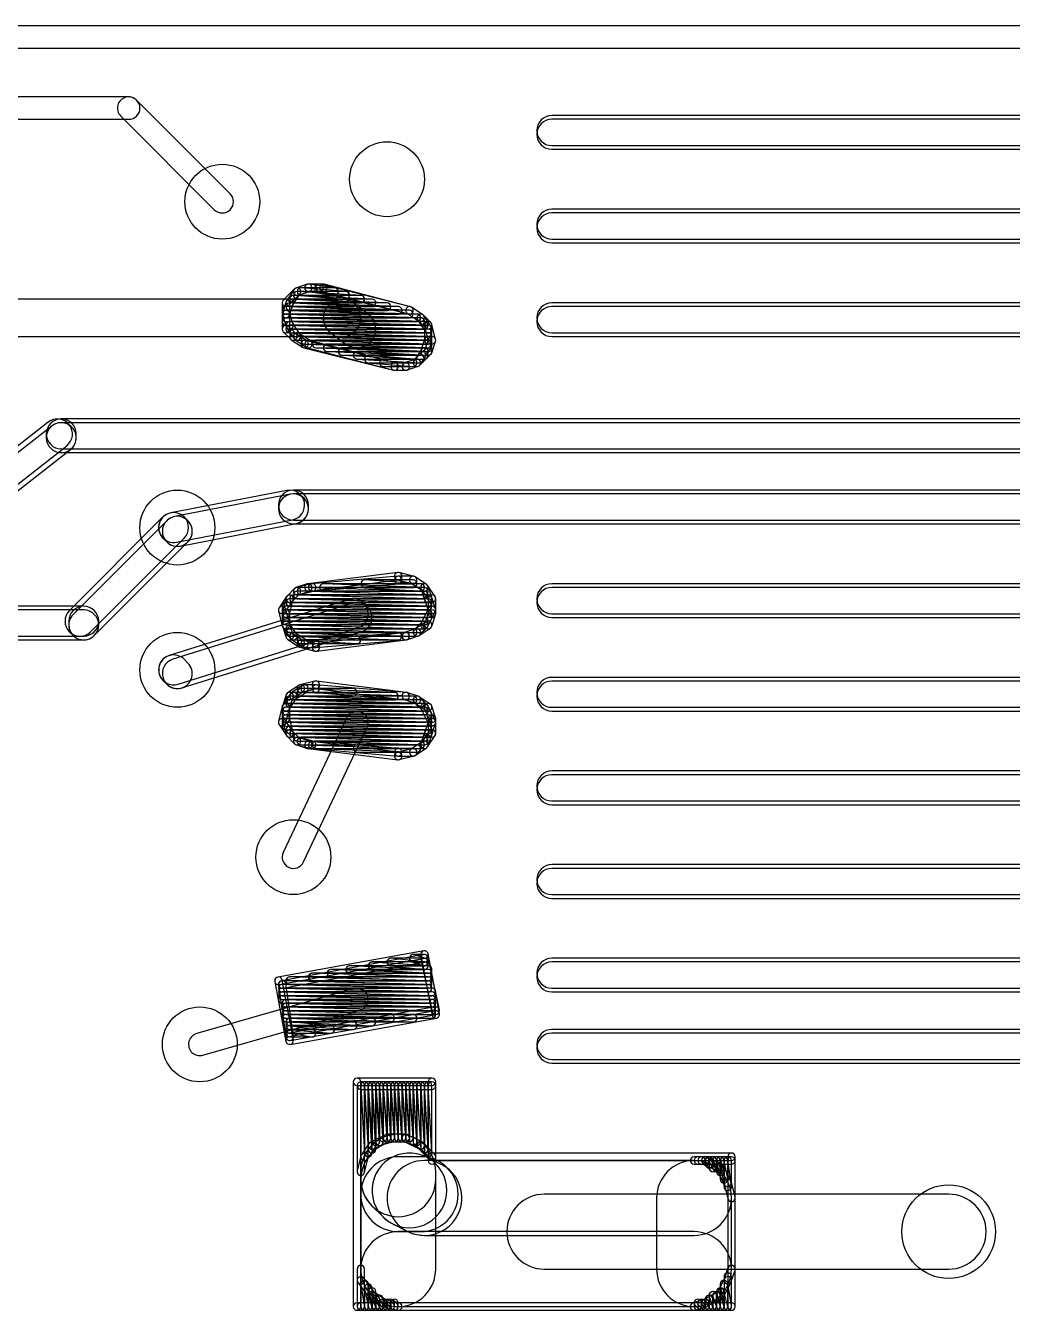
# Model space of a CAD drawing. Extents: x 2.7 to 76.1, y 3.1 to 47.6.
# Drawn here: x 63.59 to 70.28, y 29.2 to 37.91 of the extents above; entities that cross this region are included whole.
import ezdxf

# ---------------------------------------------------------------- set-up
doc = ezdxf.new("R2010")
doc.units = 0

msp = doc.modelspace()

# ---------------------------------------------------------------- linework, layer by layer
for points in [[(74.295, 37.9127), (24.2824, 37.9127, 1), (24.2824, 37.76025), (74.295, 37.76025, 1)], [(64.2874, 37.4301), (24.13, 37.4301, 1), (24.13, 37.27765), (64.2874, 37.27765, 1)], [(64.976295, 36.77277), (64.341295, 37.40777, 1), (64.2335, 37.299975), (64.8685, 36.664975, 1)], [(72.39, 37.3031), (67.1576, 37.3031, 1), (67.1576, 37.09985), (72.39, 37.09985, 1)], [(67.1576, 37.07445), (72.39, 37.07445, 1), (72.39, 37.2777), (67.1576, 37.2777, 1)], [(72.39, 36.6681), (67.1576, 36.6681, 1), (67.1576, 36.46485), (72.39, 36.46485, 1)], [(67.1576, 36.43945), (72.39, 36.43945, 1), (72.39, 36.6427), (67.1576, 36.6427, 1)], [(65.498555, 36.158795), (65.422355, 36.133395, 1), (65.43844, 36.08515), (65.51464, 36.11055, 1)], [(65.498555, 36.158795), (65.422355, 36.133395, 1), (65.43844, 36.08515), (65.51464, 36.11055, 1)], [(65.687995, 36.13444), (65.510195, 36.15984, 1), (65.503, 36.109505), (65.6808, 36.084105, 1)], [(65.5066, 36.10925), (65.532, 36.10925, 1), (65.532, 36.1601), (65.5066, 36.1601, 1)], [(65.5828, 36.1601), (65.5066, 36.1601, 1), (65.5066, 36.10925), (65.5828, 36.10925, 1)], [(65.6082, 36.1601), (65.5066, 36.1601, 1), (65.5066, 36.10925), (65.6082, 36.10925, 1)], [(66.198565, 36.00694), (65.588965, 36.15934, 1), (65.57663, 36.110005), (66.18623, 35.957605, 1)], [(66.198815, 36.006875), (65.614615, 36.159275, 1), (65.60178, 36.11007), (66.18598, 35.95767, 1)], [(65.41242, 36.12725), (65.33622, 36.05105, 1), (65.372175, 36.015095), (65.448375, 36.091295, 1)], [(65.409245, 36.123375), (65.358445, 36.047175, 1), (65.40075, 36.01897), (65.45155, 36.09517, 1)], [(65.939605, 36.05847), (65.406205, 36.08387, 1), (65.40379, 36.033075), (65.93719, 36.007675, 1)], [(65.405, 36.03305), (65.8622, 36.03305, 1), (65.8622, 36.0839), (65.405, 36.0839, 1)], [(65.86369, 36.083855), (65.43189, 36.109255, 1), (65.428905, 36.05849), (65.860705, 36.03309, 1)], [(65.4304, 36.05845), (65.7606, 36.05845, 1), (65.7606, 36.1093), (65.4304, 36.1093, 1)], [(65.76271, 36.10921), (65.45791, 36.13461, 1), (65.453685, 36.083935), (65.758485, 36.058535, 1)], [(65.4558, 36.08385), (65.6844, 36.08385, 1), (65.6844, 36.1347), (65.4558, 36.1347, 1)], [(63.0174, 35.80445), (65.7352, 35.80445, 1), (65.7352, 36.0585), (63.0174, 36.0585, 1)], [(65.355475, 36.041115), (65.330075, 35.964915, 1), (65.37832, 35.94883), (65.40372, 36.02503, 1)], [(65.330075, 35.94883), (65.355475, 35.87263, 1), (65.40372, 35.888715), (65.37832, 35.964915, 1)], [(66.19317, 35.982285), (65.35497, 36.007685, 1), (65.353425, 35.95686), (66.191625, 35.93146, 1)], [(65.328775, 36.033075), (65.328775, 35.956875, 1), (65.379625, 35.956875), (65.379625, 36.033075, 1)], [(65.3542, 35.95685), (66.1162, 35.95685, 1), (66.1162, 36.0077), (65.3542, 36.0077, 1)], [(65.3542, 35.93145), (66.1924, 35.93145, 1), (66.1924, 35.9823), (65.3542, 35.9823, 1)], [(65.328775, 35.956875), (65.328775, 35.855275, 1), (65.379625, 35.855275), (65.379625, 35.956875, 1)], [(66.243925, 35.956885), (65.354925, 35.982285, 1), (65.35347, 35.93146), (66.24247, 35.90606, 1)], [(66.040975, 36.03308), (65.380575, 36.05848, 1), (65.37862, 36.007665), (66.03902, 35.982265, 1)], [(65.3796, 36.00765), (65.9384, 36.00765, 1), (65.9384, 36.0585), (65.3796, 36.0585, 1)], [(65.3796, 35.98225), (66.04, 35.98225, 1), (66.04, 36.0331), (65.3796, 36.0331, 1)], [(66.117075, 36.00768), (65.380475, 36.03308, 1), (65.37872, 35.982265), (66.11532, 35.956865, 1)], [(65.658985, 35.829855), (65.760585, 35.753655, 1), (65.913015, 35.956895), (65.811415, 36.033095, 1)], [(66.2827, 35.952625), (66.2065, 36.003425, 1), (66.178295, 35.96112), (66.254495, 35.91032, 1)], [(66.2827, 35.952625), (66.2065, 36.003425, 1), (66.178295, 35.96112), (66.254495, 35.91032, 1)], [(72.39, 36.0331), (67.1576, 36.0331, 1), (67.1576, 35.82985), (72.39, 35.82985, 1)], [(67.1576, 35.80445), (72.39, 35.80445, 1), (72.39, 36.0077), (67.1576, 36.0077, 1)], [(66.269305, 35.93149), (65.354905, 35.95689, 1), (65.35349, 35.906055), (66.26789, 35.880655, 1)], [(66.294685, 35.90609), (65.354885, 35.93149, 1), (65.35351, 35.880655), (66.29331, 35.855255, 1)], [(65.3542, 35.90605), (66.2432, 35.90605, 1), (66.2432, 35.9569), (65.3542, 35.9569, 1)], [(65.3542, 35.88065), (66.2686, 35.88065, 1), (66.2686, 35.9315), (65.3542, 35.9315, 1)], [(66.320085, 35.88069), (65.380285, 35.90609, 1), (65.37891, 35.855255), (66.31871, 35.829855, 1)], [(65.3796, 35.85525), (66.294, 35.85525, 1), (66.294, 35.9061), (65.3796, 35.9061, 1)], [(65.358445, 35.86657), (65.409245, 35.79037, 1), (65.45155, 35.818575), (65.40075, 35.894775, 1)], [(66.337375, 35.89865), (66.286575, 35.94945, 1), (66.25062, 35.913495), (66.30142, 35.862695, 1)], [(66.34055, 35.869375), (66.28975, 35.945575, 1), (66.247445, 35.91737), (66.298245, 35.84117, 1)], [(66.369465, 35.78524), (66.344065, 35.88684, 1), (66.29473, 35.874505), (66.32013, 35.772905, 1)], [(65.33622, 35.837295), (65.38702, 35.786495, 1), (65.422975, 35.82245), (65.372175, 35.87325, 1)], [(66.320085, 35.85529), (65.380285, 35.88069, 1), (65.37891, 35.829855), (66.31871, 35.804455, 1)], [(65.3796, 35.82985), (66.3194, 35.82985, 1), (66.3194, 35.8807), (65.3796, 35.8807, 1)], [(66.3194, 35.8807), (65.3796, 35.8807, 1), (65.3796, 35.82985), (66.3194, 35.82985, 1)], [(65.3796, 35.82985), (66.3194, 35.82985, 1), (66.3194, 35.8807), (65.3796, 35.8807, 1)], [(66.320105, 35.82989), (65.405705, 35.85529, 1), (65.40429, 35.804455), (66.31869, 35.779055, 1)], [(65.405, 35.80445), (66.3194, 35.80445, 1), (66.3194, 35.8553), (65.405, 35.8553, 1)], [(65.390895, 35.78332), (65.467095, 35.73252, 1), (65.4953, 35.774825), (65.4191, 35.825625, 1)], [(65.4304, 35.77905), (66.3194, 35.77905, 1), (66.3194, 35.8299), (65.4304, 35.8299, 1)], [(66.320125, 35.804485), (65.431125, 35.829885, 1), (65.42967, 35.77906), (66.31867, 35.75366, 1)], [(65.416295, 35.78332), (65.492495, 35.73252, 1), (65.5207, 35.774825), (65.4445, 35.825625, 1)], [(66.344825, 35.779075), (66.344825, 35.855275, 1), (66.293975, 35.855275), (66.293975, 35.779075, 1)], [(65.47503, 35.729005), (66.08463, 35.576605, 1), (66.096965, 35.62594), (65.487365, 35.77834, 1)], [(66.32017, 35.779085), (65.48197, 35.804485, 1), (65.480425, 35.75366), (66.318625, 35.72826, 1)], [(65.4812, 35.75365), (66.3194, 35.75365, 1), (66.3194, 35.8045), (65.4812, 35.8045, 1)], [(65.50018, 35.72907), (66.08438, 35.57667, 1), (66.097215, 35.625875), (65.513015, 35.778275, 1)], [(66.320245, 35.753685), (65.558245, 35.779085, 1), (65.55655, 35.72826), (66.31855, 35.70286, 1)], [(65.5574, 35.72825), (66.3194, 35.72825, 1), (66.3194, 35.7791), (65.5574, 35.7791, 1)], [(66.294975, 35.72828), (65.634575, 35.75368, 1), (65.63262, 35.702865), (66.29302, 35.677465, 1)], [(65.6336, 35.70285), (66.3194, 35.70285, 1), (66.3194, 35.7537), (65.6336, 35.7537, 1)], [(66.29515, 35.70287), (65.73635, 35.72827, 1), (65.734045, 35.677475), (66.292845, 35.652075, 1)], [(65.7352, 35.67745), (66.294, 35.67745, 1), (66.294, 35.7283), (65.7352, 35.7283, 1)], [(66.261175, 35.608695), (66.337375, 35.684895, 1), (66.30142, 35.72085), (66.22522, 35.64465, 1)], [(66.26435, 35.61257), (66.31515, 35.68877, 1), (66.272845, 35.716975), (66.222045, 35.640775, 1)], [(66.31812, 35.69483), (66.34352, 35.77103, 1), (66.295275, 35.787115), (66.269875, 35.710915, 1)], [(66.34352, 35.69483), (66.36892, 35.77103, 1), (66.320675, 35.787115), (66.295275, 35.710915, 1)], [(66.27009, 35.677455), (65.83829, 35.702855, 1), (65.835305, 35.65209), (66.267105, 35.62669, 1)], [(65.8368, 35.65205), (66.294, 35.65205, 1), (66.294, 35.7029), (65.8368, 35.7029, 1)], [(66.21991, 35.65201), (65.91511, 35.67741, 1), (65.910885, 35.626735), (66.215685, 35.601335, 1)], [(65.913, 35.62665), (66.2686, 35.62665, 1), (66.2686, 35.6775), (65.913, 35.6775, 1)], [(66.0146, 35.60125), (66.2178, 35.60125, 1), (66.2178, 35.6521), (66.0146, 35.6521, 1)], [(66.17504, 35.57715), (66.25124, 35.60255, 1), (66.235155, 35.650795), (66.158955, 35.625395, 1)], [(66.17504, 35.57715), (66.25124, 35.60255, 1), (66.235155, 35.650795), (66.158955, 35.625395, 1)], [(66.0908, 35.57585), (66.167, 35.57585, 1), (66.167, 35.6267), (66.0908, 35.6267, 1)], [(66.0908, 35.57585), (66.167, 35.57585, 1), (66.167, 35.6267), (66.0908, 35.6267, 1)], [(63.742235, 35.224155), (62.929435, 34.589155, 1), (63.05456, 34.42899), (63.86736, 35.06399, 1)], [(63.07996, 34.40359), (63.89276, 35.03859, 1), (63.767635, 35.198755), (62.954835, 34.563755, 1)], [(72.2376, 35.2457), (63.8302, 35.2457, 1), (63.8302, 35.04245), (72.2376, 35.04245, 1)], [(63.728575, 35.144075), (63.728575, 35.118675, 1), (63.931825, 35.118675), (63.931825, 35.144075, 1)], [(63.8302, 35.01705), (72.2376, 35.01705, 1), (72.2376, 35.2203), (63.8302, 35.2203, 1)], [(65.360285, 34.761245), (64.572885, 34.608845, 1), (64.61151, 34.4093), (65.39891, 34.5617, 1)], [(71.755, 34.7631), (65.405, 34.7631, 1), (65.405, 34.55985), (71.755, 34.55985, 1)], [(65.303375, 34.661475), (65.303375, 34.636075, 1), (65.506625, 34.636075), (65.506625, 34.661475, 1)], [(64.63691, 34.3839), (65.42431, 34.5363, 1), (65.385685, 34.735845), (64.598285, 34.583445, 1)], [(65.405, 34.53445), (71.755, 34.53445, 1), (71.755, 34.7377), (65.405, 34.7377, 1)], [(64.52034, 34.58093), (63.88534, 33.94593, 1), (64.029055, 33.802215), (64.664055, 34.437215, 1)], [(64.689455, 34.55553), (64.664055, 34.58093, 1), (64.52034, 34.437215), (64.54574, 34.411815, 1)], [(64.52034, 34.437215), (64.54574, 34.411815, 1), (64.689455, 34.55553), (64.664055, 34.58093, 1)], [(64.054455, 33.776815), (64.689455, 34.411815, 1), (64.54574, 34.55553), (63.91074, 33.92053, 1)], [(66.113045, 34.2041), (65.503445, 34.1279, 1), (65.50975, 34.077445), (66.11935, 34.153645, 1)], [(66.113995, 34.1788), (65.529795, 34.128, 1), (65.5342, 34.077345), (66.1184, 34.128145, 1)], [(66.27029, 34.12804), (65.88929, 34.15344, 1), (65.885905, 34.102705), (66.266905, 34.077305, 1)], [(65.8876, 34.10265), (66.2178, 34.10265, 1), (66.2178, 34.1535), (65.8876, 34.1535, 1)], [(66.223965, 34.17814), (66.122365, 34.20354, 1), (66.11003, 34.154205), (66.21163, 34.128805, 1)], [(66.2178, 34.1789), (66.1162, 34.1789, 1), (66.1162, 34.12805), (66.2178, 34.12805, 1)], [(66.3081, 34.123825), (66.2319, 34.174625, 1), (66.203695, 34.13232), (66.279895, 34.08152, 1)], [(66.3081, 34.123825), (66.2319, 34.174625, 1), (66.203695, 34.13232), (66.279895, 34.08152, 1)], [(65.41242, 34.09525), (65.36162, 34.04445, 1), (65.397575, 34.008495), (65.448375, 34.059295, 1)], [(65.41242, 34.09525), (65.36162, 34.04445, 1), (65.397575, 34.008495), (65.448375, 34.059295, 1)], [(65.498555, 34.126795), (65.422355, 34.101395, 1), (65.43844, 34.05315), (65.51464, 34.07855, 1)], [(65.52583, 34.12734), (65.42423, 34.10194, 1), (65.436565, 34.052605), (65.538165, 34.078005, 1)], [(65.4304, 34.02645), (66.294, 34.02645, 1), (66.294, 34.0773), (65.4304, 34.0773, 1)], [(66.320125, 34.051885), (65.431125, 34.077285, 1), (65.42967, 34.02646), (66.31867, 34.00106, 1)], [(66.29477, 34.077285), (65.45657, 34.102685, 1), (65.455025, 34.05186), (66.293225, 34.02646, 1)], [(65.4558, 34.05185), (66.294, 34.05185, 1), (66.294, 34.1027), (65.4558, 34.1027, 1)], [(66.29494, 34.10268), (65.60914, 34.12808, 1), (65.607255, 34.077265), (66.293055, 34.051865, 1)], [(65.6082, 34.07725), (66.2686, 34.07725, 1), (66.2686, 34.1281), (65.6082, 34.1281, 1)], [(66.34352, 34.034515), (66.31812, 34.110715, 1), (66.269875, 34.09463), (66.295275, 34.01843, 1)], [(66.36595, 34.040575), (66.31515, 34.116775, 1), (66.272845, 34.08857), (66.323645, 34.01237, 1)], [(71.2724, 34.1281), (67.1576, 34.1281, 1), (67.1576, 33.92485), (71.2724, 33.92485, 1)], [(67.1576, 33.89945), (71.2724, 33.89945, 1), (71.2724, 34.1027), (67.1576, 34.1027, 1)], [(65.781085, 34.02187), (64.561885, 33.64087, 1), (64.62251, 33.446875), (65.84171, 33.827875, 1)], [(64.64791, 33.421475), (65.86711, 33.802475, 1), (65.806485, 33.99647), (64.587285, 33.61547, 1)], [(65.358445, 34.040575), (65.307645, 33.964375, 1), (65.34995, 33.93617), (65.40075, 34.01237, 1)], [(65.35493, 34.03264), (65.32953, 33.93104, 1), (65.378865, 33.918705), (65.404265, 34.020305, 1)], [(66.34545, 33.97569), (65.35485, 34.00109, 1), (65.353545, 33.950255), (66.344145, 33.924855, 1)], [(65.3542, 33.95025), (66.3194, 33.95025, 1), (66.3194, 34.0011), (65.3542, 34.0011, 1)], [(66.3194, 34.0011), (65.3542, 34.0011, 1), (65.3542, 33.95025), (66.3194, 33.95025, 1)], [(65.3542, 33.95025), (66.3194, 33.95025, 1), (66.3194, 34.0011), (65.3542, 34.0011, 1)], [(66.320085, 34.00109), (65.380285, 34.02649, 1), (65.37891, 33.975655), (66.31871, 33.950255, 1)], [(65.3796, 33.97565), (66.3194, 33.97565, 1), (66.3194, 34.0265), (65.3796, 34.0265, 1)], [(66.320105, 34.02649), (65.405705, 34.05189, 1), (65.40429, 34.001055), (66.31869, 33.975655, 1)], [(65.405, 34.00105), (66.3194, 34.00105, 1), (66.3194, 34.0519), (65.405, 34.0519, 1)], [(66.36892, 33.958315), (66.34352, 34.034515, 1), (66.295275, 34.01843), (66.320675, 33.94223, 1)], [(66.370225, 33.924875), (66.370225, 34.026475, 1), (66.319375, 34.026475), (66.319375, 33.924875, 1)], [(63.9826, 33.9757), (62.3824, 33.9757, 1), (62.3824, 33.77245), (63.9826, 33.77245, 1)], [(62.3824, 33.74705), (63.9826, 33.74705, 1), (63.9826, 33.9503), (62.3824, 33.9503, 1)], [(64.084225, 33.848675), (64.084225, 33.874075, 1), (63.880975, 33.874075), (63.880975, 33.848675, 1)], [(65.30413, 33.944105), (65.32953, 33.842505, 1), (65.378865, 33.85484), (65.353465, 33.95644, 1)], [(66.320065, 33.95029), (65.354865, 33.97569, 1), (65.35353, 33.924855), (66.31873, 33.899455, 1)], [(66.320065, 33.92489), (65.354865, 33.95029, 1), (65.35353, 33.899455), (66.31873, 33.874055, 1)], [(66.294685, 33.89949), (65.354885, 33.92489, 1), (65.35351, 33.874055), (66.29331, 33.848655, 1)], [(66.294685, 33.87409), (65.354885, 33.89949, 1), (65.35351, 33.848655), (66.29331, 33.823255, 1)], [(65.3542, 33.92485), (66.3448, 33.92485, 1), (66.3448, 33.9757), (65.3542, 33.9757, 1)], [(65.3542, 33.89945), (66.3194, 33.89945, 1), (66.3194, 33.9503), (65.3542, 33.9503, 1)], [(65.328775, 33.924875), (65.328775, 33.848675, 1), (65.379625, 33.848675), (65.379625, 33.924875, 1)], [(65.3542, 33.87405), (66.3194, 33.87405, 1), (66.3194, 33.9249), (65.3542, 33.9249, 1)], [(65.3542, 33.84865), (66.294, 33.84865, 1), (66.294, 33.8995), (65.3542, 33.8995, 1)], [(66.31674, 33.8373), (66.36754, 33.9389, 1), (66.322055, 33.961645), (66.271255, 33.860045, 1)], [(66.34352, 33.84063), (66.36892, 33.91683, 1), (66.320675, 33.932915), (66.295275, 33.856715, 1)], [(66.269305, 33.84869), (65.354905, 33.87409, 1), (65.35349, 33.823255), (66.26789, 33.797855, 1)], [(65.330075, 33.84063), (65.355475, 33.76443, 1), (65.40372, 33.780515), (65.37832, 33.856715, 1)], [(65.3542, 33.82325), (66.294, 33.82325, 1), (66.294, 33.8741), (65.3542, 33.8741, 1)], [(65.333045, 33.83457), (65.383845, 33.75837, 1), (65.42615, 33.786575), (65.37535, 33.862775, 1)], [(66.21857, 33.823285), (65.38037, 33.848685, 1), (65.378825, 33.79786), (66.217025, 33.77246, 1)], [(65.3796, 33.79785), (66.2686, 33.79785, 1), (66.2686, 33.8487), (65.3796, 33.8487, 1)], [(65.3796, 33.77245), (66.2178, 33.77245, 1), (66.2178, 33.8233), (65.3796, 33.8233, 1)], [(66.117075, 33.79788), (65.380475, 33.82328, 1), (65.37872, 33.772465), (66.11532, 33.747065, 1)], [(66.17504, 33.74835), (66.25124, 33.77375, 1), (66.235155, 33.821995), (66.158955, 33.796595, 1)], [(66.17504, 33.74835), (66.25124, 33.77375, 1), (66.235155, 33.821995), (66.158955, 33.796595, 1)], [(66.261175, 33.779895), (66.311975, 33.830695, 1), (66.27602, 33.86665), (66.22522, 33.81585, 1)], [(66.2573, 33.77672), (66.3335, 33.82752, 1), (66.305295, 33.869825), (66.229095, 33.819025, 1)], [(65.365495, 33.75132), (65.441695, 33.70052, 1), (65.4699, 33.742825), (65.3937, 33.793625, 1)], [(65.83829, 33.772455), (65.40649, 33.797855, 1), (65.403505, 33.74709), (65.835305, 33.72169, 1)], [(65.405, 33.74705), (66.1162, 33.74705, 1), (66.1162, 33.7979), (65.405, 33.7979, 1)], [(65.390895, 33.75132), (65.467095, 33.70052, 1), (65.4953, 33.742825), (65.4191, 33.793625, 1)], [(65.44963, 33.697005), (65.55123, 33.671605, 1), (65.563565, 33.72094), (65.461965, 33.74634, 1)], [(65.4558, 33.72165), (65.8368, 33.72165, 1), (65.8368, 33.7725), (65.4558, 33.7725, 1)], [(65.4812, 33.69625), (65.5574, 33.69625, 1), (65.5574, 33.7471), (65.4812, 33.7471, 1)], [(65.55951, 33.696335), (66.16911, 33.747135, 1), (66.164885, 33.79781), (65.555285, 33.74701, 1)], [(65.56055, 33.671045), (66.17015, 33.747245, 1), (66.163845, 33.7977), (65.554245, 33.7215, 1)], [(64.52034, 33.472015), (64.54574, 33.446615, 1), (64.689455, 33.59033), (64.664055, 33.61573, 1)], [(65.55123, 33.46694), (65.44963, 33.44154, 1), (65.461965, 33.392205), (65.563565, 33.417605, 1)], [(66.17015, 33.3913), (65.56055, 33.4675, 1), (65.554245, 33.417045), (66.163845, 33.340845, 1)], [(72.39, 33.4931), (67.1576, 33.4931, 1), (67.1576, 33.28985), (72.39, 33.28985, 1)], [(67.1576, 33.26445), (72.39, 33.26445, 1), (72.39, 33.4677), (67.1576, 33.4677, 1)], [(65.355475, 33.374115), (65.330075, 33.297915, 1), (65.37832, 33.28183), (65.40372, 33.35803, 1)], [(65.383845, 33.380175), (65.333045, 33.303975, 1), (65.37535, 33.27577), (65.42615, 33.35197, 1)], [(65.441695, 33.438025), (65.365495, 33.387225, 1), (65.3937, 33.34492), (65.4699, 33.39572, 1)], [(66.21859, 33.366085), (65.40579, 33.391485, 1), (65.404205, 33.34066), (66.217005, 33.31526, 1)], [(65.467095, 33.438025), (65.390895, 33.387225, 1), (65.4191, 33.34492), (65.4953, 33.39572, 1)], [(65.405, 33.34065), (66.0908, 33.34065, 1), (66.0908, 33.3915), (65.405, 33.3915, 1)], [(65.4558, 33.36605), (65.8114, 33.36605, 1), (65.8114, 33.4169), (65.4558, 33.4169, 1)], [(66.091815, 33.391475), (65.456815, 33.416875, 1), (65.45478, 33.36607), (66.08978, 33.34067, 1)], [(65.5574, 33.4423), (65.4812, 33.4423, 1), (65.4812, 33.39145), (65.5574, 33.39145, 1)], [(66.16911, 33.39141), (65.55951, 33.44221, 1), (65.555285, 33.391535), (66.164885, 33.340735, 1)], [(66.25124, 33.364795), (66.17504, 33.390195, 1), (66.158955, 33.34195), (66.235155, 33.31655, 1)], [(66.25124, 33.364795), (66.17504, 33.390195, 1), (66.158955, 33.34195), (66.235155, 33.31655, 1)], [(65.32953, 33.29604), (65.30413, 33.19444, 1), (65.353465, 33.182105), (65.378865, 33.283705, 1)], [(66.294685, 33.28989), (65.354885, 33.31529, 1), (65.35351, 33.264455), (66.29331, 33.239055, 1)], [(66.320065, 33.26449), (65.354865, 33.28989, 1), (65.35353, 33.239055), (66.31873, 33.213655, 1)], [(65.3542, 33.26445), (66.294, 33.26445, 1), (66.294, 33.3153), (65.3542, 33.3153, 1)], [(65.328775, 33.289875), (65.328775, 33.213675, 1), (65.379625, 33.213675), (65.379625, 33.289875, 1)], [(65.3542, 33.23905), (66.294, 33.23905, 1), (66.294, 33.2899), (65.3542, 33.2899, 1)], [(66.294705, 33.31529), (65.380305, 33.34069, 1), (65.37889, 33.289855), (66.29329, 33.264455, 1)], [(65.3796, 33.31525), (66.2178, 33.31525, 1), (66.2178, 33.3661), (65.3796, 33.3661, 1)], [(66.269325, 33.340685), (65.380325, 33.366085, 1), (65.37887, 33.31526), (66.26787, 33.28986, 1)], [(65.3796, 33.28985), (66.2686, 33.28985, 1), (66.2686, 33.3407), (65.3796, 33.3407, 1)], [(66.311975, 33.30785), (66.261175, 33.35865, 1), (66.22522, 33.322695), (66.27602, 33.271895, 1)], [(66.3335, 33.311025), (66.2573, 33.361825, 1), (66.229095, 33.31952), (66.305295, 33.26872, 1)], [(66.36754, 33.199645), (66.31674, 33.301245, 1), (66.271255, 33.2785), (66.322055, 33.1769, 1)], [(66.36892, 33.221715), (66.34352, 33.297915, 1), (66.295275, 33.28183), (66.320675, 33.20563, 1)], [(65.307645, 33.17417), (65.358445, 33.09797, 1), (65.40075, 33.126175), (65.34995, 33.202375, 1)], [(66.320065, 33.23909), (65.354865, 33.26449, 1), (65.35353, 33.213655), (66.31873, 33.188255, 1)], [(66.320065, 33.21369), (65.354865, 33.23909, 1), (65.35353, 33.188255), (66.31873, 33.162855, 1)], [(65.32953, 33.207505), (65.35493, 33.105905, 1), (65.404265, 33.11824), (65.378865, 33.21984, 1)], [(66.320065, 33.18829), (65.354865, 33.21369, 1), (65.35353, 33.162855), (66.31873, 33.137455, 1)], [(65.76787, 33.22082), (65.33607, 32.30642, 1), (65.473925, 32.241325), (65.905725, 33.155725, 1)], [(65.3542, 33.21365), (66.3194, 33.21365, 1), (66.3194, 33.2645), (65.3542, 33.2645, 1)], [(66.3194, 33.2645), (65.3542, 33.2645, 1), (65.3542, 33.21365), (66.3194, 33.21365, 1)], [(65.3542, 33.21365), (66.3194, 33.21365, 1), (66.3194, 33.2645), (65.3542, 33.2645, 1)], [(65.3542, 33.18825), (66.3194, 33.18825, 1), (66.3194, 33.2391), (65.3542, 33.2391, 1)], [(65.3542, 33.16285), (66.3194, 33.16285, 1), (66.3194, 33.2137), (65.3542, 33.2137, 1)], [(66.34352, 33.10403), (66.36892, 33.18023, 1), (66.320675, 33.196315), (66.295275, 33.120115, 1)], [(66.370225, 33.112075), (66.370225, 33.213675, 1), (66.319375, 33.213675), (66.319375, 33.112075, 1)], [(66.320065, 33.16289), (65.354865, 33.18829, 1), (65.35353, 33.137455), (66.31873, 33.112055, 1)], [(65.3542, 33.13745), (66.3194, 33.13745, 1), (66.3194, 33.1883), (65.3542, 33.1883, 1)], [(66.320085, 33.13749), (65.380285, 33.16289, 1), (65.37891, 33.112055), (66.31871, 33.086655, 1)], [(65.36162, 33.094095), (65.41242, 33.043295, 1), (65.448375, 33.07925), (65.397575, 33.13005, 1)], [(65.36162, 33.094095), (65.41242, 33.043295, 1), (65.448375, 33.07925), (65.397575, 33.13005, 1)], [(65.3796, 33.11205), (66.3194, 33.11205, 1), (66.3194, 33.1629), (65.3796, 33.1629, 1)], [(65.405, 33.08665), (66.3194, 33.08665, 1), (66.3194, 33.1375), (65.405, 33.1375, 1)], [(66.294725, 33.112085), (65.405725, 33.137485, 1), (65.40427, 33.08666), (66.29327, 33.06126, 1)], [(66.294745, 33.086685), (65.431145, 33.112085, 1), (65.42965, 33.06126), (66.29325, 33.03586, 1)], [(65.4304, 33.06125), (66.294, 33.06125, 1), (66.294, 33.1121), (65.4304, 33.1121, 1)], [(66.31812, 33.02783), (66.34352, 33.10403, 1), (66.295275, 33.120115), (66.269875, 33.043915, 1)], [(66.31515, 33.02177), (66.36595, 33.09797, 1), (66.323645, 33.126175), (66.272845, 33.049975, 1)], [(65.422355, 33.03715), (65.498555, 33.01175, 1), (65.51464, 33.059995), (65.43844, 33.085395, 1)], [(65.42423, 33.036605), (65.52583, 33.011205, 1), (65.538165, 33.06054), (65.436565, 33.08594, 1)], [(66.26939, 33.061285), (65.45659, 33.086685, 1), (65.455005, 33.03586), (66.267805, 33.01046, 1)], [(65.4558, 33.03585), (66.294, 33.03585, 1), (66.294, 33.0867), (65.4558, 33.0867, 1)], [(65.503445, 33.010645), (66.113045, 32.934445, 1), (66.11935, 32.9849), (65.50975, 33.0611, 1)], [(65.529795, 33.010545), (66.113995, 32.959745, 1), (66.1184, 33.0104), (65.5342, 33.0612, 1)], [(66.24414, 33.03588), (65.55834, 33.06128, 1), (65.556455, 33.010465), (66.242255, 32.985065, 1)], [(65.5574, 33.01045), (66.2686, 33.01045, 1), (66.2686, 33.0613), (65.5574, 33.0613, 1)], [(65.8368, 32.98505), (66.2432, 32.98505, 1), (66.2432, 33.0359), (65.8368, 33.0359, 1)], [(66.2319, 32.96392), (66.3081, 33.01472, 1), (66.279895, 33.057025), (66.203695, 33.006225, 1)], [(66.2319, 32.96392), (66.3081, 33.01472, 1), (66.279895, 33.057025), (66.203695, 33.006225, 1)], [(66.122365, 32.935005), (66.223965, 32.960405, 1), (66.21163, 33.00974), (66.11003, 32.98434, 1)], [(66.1162, 32.95965), (66.2178, 32.95965, 1), (66.2178, 33.0105), (66.1162, 33.0105, 1)], [(72.39, 32.8581), (67.1576, 32.8581, 1), (67.1576, 32.65485), (72.39, 32.65485, 1)], [(67.1576, 32.62945), (72.39, 32.62945, 1), (72.39, 32.8327), (67.1576, 32.8327, 1)], [(72.39, 32.2231), (67.1576, 32.2231, 1), (67.1576, 32.01985), (72.39, 32.01985, 1)], [(67.1576, 31.99445), (72.39, 31.99445, 1), (72.39, 32.1977), (67.1576, 32.1977, 1)], [(66.289505, 31.6385), (65.298905, 31.4607, 1), (65.30789, 31.410645), (66.29849, 31.588445, 1)], [(66.395185, 31.21176), (66.318985, 31.61816, 1), (66.26901, 31.608785), (66.34521, 31.202385, 1)], [(66.28939, 31.613075), (65.32419, 31.435275, 1), (65.333405, 31.38527), (66.298605, 31.56307, 1)], [(66.32109, 31.53724), (65.94009, 31.56264, 1), (65.936705, 31.511905), (66.317705, 31.486505, 1)], [(65.9384, 31.51185), (66.294, 31.51185, 1), (66.294, 31.5627), (65.9384, 31.5627, 1)], [(66.0654, 31.53725), (66.294, 31.53725, 1), (66.294, 31.5881), (66.0654, 31.5881, 1)], [(66.296805, 31.56254), (66.068205, 31.58794, 1), (66.06259, 31.537405), (66.29119, 31.512005, 1)], [(66.30204, 31.586795), (66.22584, 31.612195, 1), (66.209755, 31.56395), (66.285955, 31.53855, 1)], [(66.2178, 31.56265), (66.294, 31.56265, 1), (66.294, 31.6135), (66.2178, 31.6135, 1)], [(66.39506, 31.2378), (66.31886, 31.5934, 1), (66.269135, 31.582745), (66.345335, 31.227145, 1)], [(72.39, 31.5881), (67.1576, 31.5881, 1), (67.1576, 31.38485), (72.39, 31.38485, 1)], [(67.1576, 31.35945), (72.39, 31.35945, 1), (72.39, 31.5627), (67.1576, 31.5627, 1)], [(65.27841, 31.430985), (65.35461, 31.024585, 1), (65.404585, 31.03396), (65.328385, 31.44036, 1)], [(66.320085, 31.43569), (65.380285, 31.46109, 1), (65.37891, 31.410255), (66.31871, 31.384855, 1)], [(65.3796, 31.41025), (66.3194, 31.41025, 1), (66.3194, 31.4611), (65.3796, 31.4611, 1)], [(66.320215, 31.461085), (65.532815, 31.486485, 1), (65.53118, 31.43566), (66.31858, 31.41026, 1)], [(65.532, 31.43565), (66.3194, 31.43565, 1), (66.3194, 31.4865), (65.532, 31.4865, 1)], [(66.320375, 31.48648), (65.659975, 31.51188, 1), (65.65802, 31.461065), (66.31842, 31.435665, 1)], [(65.659, 31.46105), (66.3194, 31.46105, 1), (66.3194, 31.5119), (65.659, 31.5119, 1)], [(66.320605, 31.51187), (65.787205, 31.53727, 1), (65.78479, 31.486475), (66.31819, 31.461075, 1)], [(65.786, 31.48645), (66.3194, 31.48645, 1), (66.3194, 31.5373), (65.786, 31.5373, 1)], [(65.815855, 31.381965), (64.749055, 31.077165, 1), (64.79094, 30.93058), (65.85774, 31.23538, 1)], [(66.32005, 31.41029), (65.32945, 31.43569, 1), (65.328145, 31.384855), (66.318745, 31.359455, 1)], [(66.345435, 31.38489), (65.329435, 31.41029, 1), (65.32816, 31.359455), (66.34416, 31.334055, 1)], [(66.345435, 31.35949), (65.329435, 31.38489, 1), (65.32816, 31.334055), (66.34416, 31.308655, 1)], [(65.30363, 31.406675), (65.35443, 31.051075, 1), (65.404765, 31.05827), (65.353965, 31.41387, 1)], [(65.3288, 31.38485), (66.3194, 31.38485, 1), (66.3194, 31.4357), (65.3288, 31.4357, 1)], [(65.3288, 31.35945), (66.3194, 31.35945, 1), (66.3194, 31.4103), (65.3288, 31.4103, 1)], [(65.3288, 31.33405), (66.3448, 31.33405, 1), (66.3448, 31.3849), (65.3288, 31.3849, 1)], [(66.345435, 31.33409), (65.329435, 31.35949, 1), (65.32816, 31.308655), (66.34416, 31.283255, 1)], [(66.345435, 31.30869), (65.329435, 31.33409, 1), (65.32816, 31.283255), (66.34416, 31.257855, 1)], [(65.3288, 31.30865), (66.3448, 31.30865, 1), (66.3448, 31.3595), (65.3288, 31.3595, 1)], [(65.3288, 31.28325), (66.3448, 31.28325, 1), (66.3448, 31.3341), (65.3288, 31.3341, 1)], [(66.34545, 31.28329), (65.35485, 31.30869, 1), (65.353545, 31.257855), (66.344145, 31.232455, 1)], [(66.34545, 31.25789), (65.35485, 31.28329, 1), (65.353545, 31.232455), (66.344145, 31.207055, 1)], [(65.3542, 31.25785), (66.3448, 31.25785, 1), (66.3448, 31.3087), (65.3542, 31.3087, 1)], [(65.3542, 31.23245), (66.3448, 31.23245, 1), (66.3448, 31.2833), (65.3542, 31.2833, 1)], [(65.9395, 31.181675), (65.3553, 31.207075, 1), (65.353095, 31.15627), (65.937295, 31.13087, 1)], [(66.34545, 31.23249), (65.35485, 31.25789, 1), (65.353545, 31.207055), (66.344145, 31.181655, 1)], [(66.218545, 31.207085), (65.354945, 31.232485, 1), (65.35345, 31.18166), (66.21705, 31.15626, 1)], [(65.3542, 31.20705), (66.3448, 31.20705, 1), (66.3448, 31.2579), (65.3542, 31.2579, 1)], [(65.3542, 31.18165), (66.3448, 31.18165, 1), (66.3448, 31.2325), (65.3542, 31.2325, 1)], [(65.3542, 31.15625), (66.0654, 31.15625, 1), (66.0654, 31.2071), (65.3542, 31.2071, 1)], [(66.0654, 31.2071), (65.3542, 31.2071, 1), (65.3542, 31.15625), (66.0654, 31.15625, 1)], [(65.3542, 31.15625), (66.2178, 31.15625, 1), (66.2178, 31.2071), (65.3542, 31.2071, 1)], [(65.38409, 31.029645), (66.37469, 31.207445, 1), (66.365705, 31.2575), (65.375105, 31.0797, 1)], [(65.38409, 31.004245), (66.37469, 31.182045, 1), (66.365705, 31.2321), (65.375105, 31.0543, 1)], [(65.81289, 31.156255), (65.38109, 31.181655, 1), (65.378105, 31.13089), (65.809905, 31.10549, 1)], [(65.6613, 31.130795), (65.3819, 31.156195, 1), (65.377295, 31.10555), (65.656695, 31.08015, 1)], [(65.536175, 31.10515), (65.383775, 31.13055, 1), (65.37542, 31.080395), (65.52782, 31.054995, 1)], [(65.3796, 31.13085), (65.9384, 31.13085, 1), (65.9384, 31.1817), (65.3796, 31.1817, 1)], [(65.3796, 31.10545), (65.8114, 31.10545, 1), (65.8114, 31.1563), (65.3796, 31.1563, 1)], [(65.3796, 31.08005), (65.659, 31.08005, 1), (65.659, 31.1309), (65.3796, 31.1309, 1)], [(65.3796, 31.05465), (65.532, 31.05465, 1), (65.532, 31.1055), (65.3796, 31.1055, 1)], [(72.39, 31.1055), (67.1576, 31.1055, 1), (67.1576, 30.90225), (72.39, 30.90225, 1)], [(67.1576, 30.87685), (72.39, 30.87685, 1), (72.39, 31.0801), (67.1576, 31.0801, 1)], [(66.3448, 30.7753), (65.8368, 30.7753, 1), (65.8368, 30.72445), (66.3448, 30.72445, 1)], [(65.811375, 30.749875), (65.811375, 29.225875, 1), (65.862225, 29.225875), (65.862225, 30.749875, 1)], [(66.370225, 30.241875), (66.370225, 30.749875, 1), (66.319375, 30.749875), (66.319375, 30.241875, 1)], [(66.3448, 30.7499), (65.8622, 30.7499, 1), (65.8622, 30.69905), (66.3448, 30.69905, 1)], [(65.836775, 30.724475), (65.836775, 30.140275, 1), (65.887625, 30.140275), (65.887625, 30.724475, 1)], [(65.86221, 30.72306), (65.88761, 30.26586, 1), (65.938385, 30.268685), (65.912985, 30.725885, 1)], [(65.913025, 30.241875), (65.913025, 30.724475, 1), (65.862175, 30.724475), (65.862175, 30.241875, 1)], [(65.887615, 30.72298), (65.913015, 30.29118, 1), (65.96378, 30.294165), (65.93838, 30.725965, 1)], [(65.938425, 30.267275), (65.938425, 30.724475, 1), (65.887575, 30.724475), (65.887575, 30.267275, 1)], [(65.91303, 30.72278), (65.93843, 30.34178, 1), (65.989165, 30.345165), (65.963765, 30.726165, 1)], [(65.963825, 30.292675), (65.963825, 30.724475, 1), (65.912975, 30.724475), (65.912975, 30.292675, 1)], [(65.912975, 30.724475), (65.912975, 30.318075, 1), (65.963825, 30.318075), (65.963825, 30.724475, 1)], [(65.963825, 30.318075), (65.963825, 30.724475, 1), (65.912975, 30.724475), (65.912975, 30.318075, 1)], [(65.93843, 30.72278), (65.96383, 30.34178, 1), (66.014565, 30.345165), (65.989165, 30.726165, 1)], [(65.989225, 30.343475), (65.989225, 30.724475, 1), (65.938375, 30.724475), (65.938375, 30.343475, 1)], [(65.963835, 30.72266), (65.989235, 30.36706, 1), (66.03996, 30.370685), (66.01456, 30.726285, 1)], [(66.014625, 30.343475), (66.014625, 30.724475, 1), (65.963775, 30.724475), (65.963775, 30.343475, 1)], [(65.989235, 30.72266), (66.014635, 30.36706, 1), (66.06536, 30.370685), (66.03996, 30.726285, 1)], [(66.040025, 30.368875), (66.040025, 30.724475, 1), (65.989175, 30.724475), (65.989175, 30.368875, 1)], [(66.014635, 30.72266), (66.040035, 30.36706, 1), (66.09076, 30.370685), (66.06536, 30.726285, 1)], [(66.065425, 30.368875), (66.065425, 30.724475, 1), (66.014575, 30.724475), (66.014575, 30.368875, 1)], [(66.040035, 30.72266), (66.065435, 30.36706, 1), (66.11616, 30.370685), (66.09076, 30.726285, 1)], [(66.090825, 30.368875), (66.090825, 30.724475, 1), (66.039975, 30.724475), (66.039975, 30.368875, 1)], [(66.065435, 30.72266), (66.090835, 30.36706, 1), (66.14156, 30.370685), (66.11616, 30.726285, 1)], [(66.116225, 30.368875), (66.116225, 30.724475, 1), (66.065375, 30.724475), (66.065375, 30.368875, 1)], [(66.090835, 30.72266), (66.116235, 30.36706, 1), (66.16696, 30.370685), (66.14156, 30.726285, 1)], [(66.141625, 30.368875), (66.141625, 30.724475, 1), (66.090775, 30.724475), (66.090775, 30.368875, 1)], [(66.116235, 30.72266), (66.141635, 30.36706, 1), (66.19236, 30.370685), (66.16696, 30.726285, 1)], [(66.167025, 30.368875), (66.167025, 30.724475, 1), (66.116175, 30.724475), (66.116175, 30.368875, 1)], [(66.141635, 30.72266), (66.167035, 30.36706, 1), (66.21776, 30.370685), (66.19236, 30.726285, 1)], [(66.192425, 30.368875), (66.192425, 30.724475, 1), (66.141575, 30.724475), (66.141575, 30.368875, 1)], [(66.16703, 30.72278), (66.19243, 30.34178, 1), (66.243165, 30.345165), (66.217765, 30.726165, 1)], [(66.217825, 30.368875), (66.217825, 30.724475, 1), (66.166975, 30.724475), (66.166975, 30.368875, 1)], [(66.19243, 30.72278), (66.21783, 30.34178, 1), (66.268565, 30.345165), (66.243165, 30.726165, 1)], [(66.243225, 30.343475), (66.243225, 30.724475, 1), (66.192375, 30.724475), (66.192375, 30.343475, 1)], [(66.21782, 30.722885), (66.24322, 30.316485, 1), (66.293975, 30.31966), (66.268575, 30.72606, 1)], [(66.268625, 30.343475), (66.268625, 30.724475, 1), (66.217775, 30.724475), (66.217775, 30.343475, 1)], [(66.243215, 30.72298), (66.268615, 30.29118, 1), (66.31938, 30.294165), (66.29398, 30.725965, 1)], [(66.294025, 30.318075), (66.294025, 30.724475, 1), (66.243175, 30.724475), (66.243175, 30.318075, 1)], [(66.26861, 30.72306), (66.29401, 30.26586, 1), (66.344785, 30.268685), (66.319385, 30.725885, 1)], [(66.319425, 30.292675), (66.319425, 30.724475, 1), (66.268575, 30.724475), (66.268575, 30.292675, 1)], [(66.344825, 30.267275), (66.344825, 30.724475, 1), (66.293975, 30.724475), (66.293975, 30.267275, 1)], [(66.370225, 30.241875), (66.370225, 30.724475, 1), (66.319375, 30.724475), (66.319375, 30.241875, 1)], [(66.370225, 30.241875), (66.370225, 30.724475, 1), (66.319375, 30.724475), (66.319375, 30.241875, 1)], [(66.37202, 30.192895), (66.29582, 30.269095, 1), (65.936575, 29.90985), (66.012775, 29.83365, 1)], [(66.370225, 30.089475), (66.370225, 30.140275, 1), (65.862175, 30.140275), (65.862175, 30.089475, 1)], [(65.862175, 30.140275), (65.862175, 29.479875, 1), (66.370225, 29.479875), (66.370225, 30.140275, 1)], [(65.90875, 30.22777), (65.95955, 30.30397, 1), (65.917245, 30.332175), (65.866445, 30.255975, 1)], [(65.94977, 30.29533), (66.05137, 30.34613, 1), (66.028625, 30.391615), (65.927025, 30.340815, 1)], [(66.04, 30.34345), (66.167, 30.34345, 1), (66.167, 30.3943), (66.04, 30.3943, 1)], [(66.155625, 30.34613), (66.257225, 30.29533, 1), (66.27997, 30.340815), (66.17837, 30.391615, 1)], [(66.25062, 30.300095), (66.32682, 30.223895, 1), (66.362775, 30.25985), (66.286575, 30.33605, 1)], [(65.886865, 30.134105), (65.912265, 30.235705, 1), (65.86293, 30.24804), (65.83753, 30.14644, 1)], [(66.1162, 29.73385), (66.2686, 29.73385, 1), (66.2686, 30.2419), (66.1162, 30.2419, 1)], [(66.4076, 30.18968), (66.306, 30.24048, 1), (66.078795, 29.786065), (66.180395, 29.735265, 1)], [(68.3768, 30.2673), (66.3448, 30.2673, 1), (66.3448, 30.21645), (68.3768, 30.21645, 1)], [(66.370225, 30.216475), (66.370225, 30.241875, 1), (66.319375, 30.241875), (66.319375, 30.216475, 1)], [(66.319375, 30.241875), (66.319375, 30.216475, 1), (66.370225, 30.216475), (66.370225, 30.241875, 1)], [(68.3768, 30.2419), (68.1228, 30.2419, 1), (68.1228, 30.19105), (68.3768, 30.19105, 1)], [(68.1228, 30.19105), (68.199, 30.19105, 1), (68.199, 30.2419), (68.1228, 30.2419, 1)], [(68.1482, 30.19105), (68.1736, 30.19105, 1), (68.1736, 30.2419), (68.1482, 30.2419, 1)], [(68.1736, 30.19105), (68.199, 30.19105, 1), (68.199, 30.2419), (68.1736, 30.2419, 1)], [(68.187625, 30.19373), (68.289225, 30.14293, 1), (68.31197, 30.188415), (68.21037, 30.239215, 1)], [(68.18102, 30.198495), (68.20642, 30.173095, 1), (68.242375, 30.20905), (68.216975, 30.23445, 1)], [(68.201655, 30.2051), (68.227055, 30.1543, 1), (68.27254, 30.177045), (68.24714, 30.227845, 1)], [(68.249825, 30.191075), (68.249825, 30.216475, 1), (68.198975, 30.216475), (68.198975, 30.191075, 1)], [(68.227055, 30.2051), (68.252455, 30.1543, 1), (68.29794, 30.177045), (68.27254, 30.227845, 1)], [(68.275225, 30.165675), (68.275225, 30.216475, 1), (68.224375, 30.216475), (68.224375, 30.165675, 1)], [(68.251075, 30.20843), (68.276475, 30.13223, 1), (68.32472, 30.148315), (68.29932, 30.224515, 1)], [(68.300625, 30.165675), (68.300625, 30.216475, 1), (68.249775, 30.216475), (68.249775, 30.165675, 1)], [(68.275665, 30.211485), (68.301065, 30.084485, 1), (68.35093, 30.09446), (68.32553, 30.22146, 1)], [(68.326025, 30.140275), (68.326025, 30.216475, 1), (68.275175, 30.216475), (68.275175, 30.140275, 1)], [(68.30083, 30.212875), (68.32623, 30.035075, 1), (68.376565, 30.04227), (68.351165, 30.22007, 1)], [(68.351425, 30.089475), (68.351425, 30.216475, 1), (68.300575, 30.216475), (68.300575, 30.089475, 1)], [(68.376825, 30.038675), (68.376825, 30.216475, 1), (68.325975, 30.216475), (68.325975, 30.038675, 1)], [(68.402225, 29.225875), (68.402225, 30.241875, 1), (68.351375, 30.241875), (68.351375, 29.225875, 1)], [(68.402225, 29.962475), (68.402225, 30.216475, 1), (68.351375, 30.216475), (68.351375, 29.962475, 1)], [(68.1228, 30.2165), (66.294, 30.2165, 1), (66.294, 29.70845), (68.1228, 29.70845, 1)], [(68.376825, 29.479875), (68.376825, 29.962475, 1), (67.868775, 29.962475), (67.868775, 29.479875, 1)], [(68.277855, 30.1543), (68.328655, 30.0527, 1), (68.37414, 30.075445), (68.32334, 30.177045, 1)], [(68.32673, 30.057905), (68.35213, 29.956305, 1), (68.401465, 29.96864), (68.376065, 30.07024, 1)], [(67.1068, 29.47985), (69.85, 29.47985, 1), (69.85, 29.9879), (67.1068, 29.9879, 1)], [(66.1162, 29.22585), (68.1228, 29.22585, 1), (68.1228, 29.7339), (66.1162, 29.7339, 1)], [(65.887625, 29.403675), (65.887625, 29.479875, 1), (65.836775, 29.479875), (65.836775, 29.403675, 1)], [(65.836775, 29.479875), (65.836775, 29.225875, 1), (65.887625, 29.225875), (65.887625, 29.479875, 1)], [(68.352675, 29.487915), (68.327275, 29.411715, 1), (68.37552, 29.39563), (68.40092, 29.47183, 1)], [(68.376825, 29.225875), (68.376825, 29.429075, 1), (68.325975, 29.429075), (68.325975, 29.225875, 1)], [(68.402225, 29.225875), (68.402225, 29.479875, 1), (68.351375, 29.479875), (68.351375, 29.225875, 1)], [(65.95874, 29.31733), (65.88254, 29.41893, 1), (65.84186, 29.38842), (65.91806, 29.28682, 1)], [(65.86252, 29.374095), (65.88792, 29.221695, 1), (65.938075, 29.23005), (65.912675, 29.38245, 1)], [(65.913025, 29.225875), (65.913025, 29.378275, 1), (65.862175, 29.378275), (65.862175, 29.225875, 1)], [(65.888065, 29.347885), (65.913465, 29.220885, 1), (65.96333, 29.23086), (65.93793, 29.35786, 1)], [(65.938425, 29.225875), (65.938425, 29.352875, 1), (65.887575, 29.352875), (65.887575, 29.225875, 1)], [(68.328655, 29.415045), (68.277855, 29.313445, 1), (68.32334, 29.2907), (68.37414, 29.3923, 1)], [(68.30092, 29.374095), (68.32632, 29.221695, 1), (68.376475, 29.23005), (68.351075, 29.38245, 1)], [(68.351425, 29.225875), (68.351425, 29.378275, 1), (68.300575, 29.378275), (68.300575, 29.225875, 1)], [(65.914275, 29.29403), (65.939675, 29.21783, 1), (65.98792, 29.233915), (65.96252, 29.310115, 1)], [(65.963825, 29.225875), (65.963825, 29.327475, 1), (65.912975, 29.327475), (65.912975, 29.225875, 1)], [(65.912975, 29.327475), (65.912975, 29.225875, 1), (65.963825, 29.225875), (65.963825, 29.327475, 1)], [(65.963825, 29.225875), (65.963825, 29.302075, 1), (65.912975, 29.302075), (65.912975, 29.225875, 1)], [(66.0287, 29.272425), (65.9525, 29.323225, 1), (65.924295, 29.28092), (66.000495, 29.23012, 1)], [(65.941055, 29.2653), (65.966455, 29.2145, 1), (66.01194, 29.237245), (65.98654, 29.288045, 1)], [(65.989225, 29.225875), (65.989225, 29.276675, 1), (65.938375, 29.276675), (65.938375, 29.225875, 1)], [(65.966455, 29.2653), (65.991855, 29.2145, 1), (66.03734, 29.237245), (66.01194, 29.288045, 1)], [(66.014625, 29.225875), (66.014625, 29.276675, 1), (65.963775, 29.276675), (65.963775, 29.225875, 1)], [(66.122365, 29.25054), (66.020765, 29.27594, 1), (66.00843, 29.226605), (66.11003, 29.201205, 1)], [(65.99662, 29.233295), (66.02202, 29.207895, 1), (66.057975, 29.24385), (66.032575, 29.26925, 1)], [(66.040025, 29.225875), (66.040025, 29.251275, 1), (65.989175, 29.251275), (65.989175, 29.225875, 1)], [(66.02202, 29.233295), (66.04742, 29.207895, 1), (66.083375, 29.24385), (66.057975, 29.26925, 1)], [(66.065425, 29.225875), (66.065425, 29.251275, 1), (66.014575, 29.251275), (66.014575, 29.225875, 1)], [(66.04742, 29.233295), (66.07282, 29.207895, 1), (66.108775, 29.24385), (66.083375, 29.26925, 1)], [(66.090825, 29.225875), (66.090825, 29.251275, 1), (66.039975, 29.251275), (66.039975, 29.225875, 1)], [(66.116225, 29.225875), (66.116225, 29.251275, 1), (66.065375, 29.251275), (66.065375, 29.225875, 1)], [(68.190955, 29.275395), (68.114755, 29.249995, 1), (68.13084, 29.20175), (68.20704, 29.22715, 1)], [(68.13022, 29.233295), (68.15562, 29.207895, 1), (68.191575, 29.24385), (68.166175, 29.26925, 1)], [(68.173625, 29.225875), (68.173625, 29.251275, 1), (68.122775, 29.251275), (68.122775, 29.225875, 1)], [(68.15562, 29.233295), (68.18102, 29.207895, 1), (68.216975, 29.24385), (68.191575, 29.26925, 1)], [(68.199025, 29.225875), (68.199025, 29.251275, 1), (68.148175, 29.251275), (68.148175, 29.225875, 1)], [(68.289225, 29.324815), (68.187625, 29.274015, 1), (68.21037, 29.22853), (68.31197, 29.27933, 1)], [(68.18102, 29.233295), (68.20642, 29.207895, 1), (68.242375, 29.24385), (68.216975, 29.26925, 1)], [(68.224425, 29.225875), (68.224425, 29.251275, 1), (68.173575, 29.251275), (68.173575, 29.225875, 1)], [(68.173575, 29.251275), (68.173575, 29.225875, 1), (68.224425, 29.225875), (68.224425, 29.251275, 1)], [(68.224425, 29.225875), (68.224425, 29.251275, 1), (68.173575, 29.251275), (68.173575, 29.225875, 1)], [(68.201655, 29.2653), (68.227055, 29.2145, 1), (68.27254, 29.237245), (68.24714, 29.288045, 1)], [(68.249825, 29.225875), (68.249825, 29.276675, 1), (68.198975, 29.276675), (68.198975, 29.225875, 1)], [(68.225675, 29.29403), (68.251075, 29.21783, 1), (68.29932, 29.233915), (68.27392, 29.310115, 1)], [(68.275225, 29.225875), (68.275225, 29.302075, 1), (68.224375, 29.302075), (68.224375, 29.225875, 1)], [(68.251075, 29.29403), (68.276475, 29.21783, 1), (68.32472, 29.233915), (68.29932, 29.310115, 1)], [(68.300625, 29.225875), (68.300625, 29.302075, 1), (68.249775, 29.302075), (68.249775, 29.225875, 1)], [(68.27593, 29.321305), (68.30133, 29.219705, 1), (68.350665, 29.23204), (68.325265, 29.33364, 1)], [(68.326025, 29.225875), (68.326025, 29.327475, 1), (68.275175, 29.327475), (68.275175, 29.225875, 1)], [(65.8368, 29.20045), (68.3768, 29.20045, 1), (68.3768, 29.2513), (65.8368, 29.2513, 1)], [(65.8622, 29.20045), (66.1162, 29.20045, 1), (66.1162, 29.2513), (65.8622, 29.2513, 1)], [(68.1228, 29.20045), (68.3768, 29.20045, 1), (68.3768, 29.2513), (68.1228, 29.2513, 1)]]:
    msp.add_lwpolyline(points, format="xyb", close=True)
for centre, radius in [((66.04, 36.871275), 0.254), ((64.9224, 36.718875), 0.254), ((64.6176, 34.509075), 0.254), ((64.6176, 33.543875), 0.254), ((65.405, 32.273875), 0.254), ((64.77, 31.003875), 0.254), ((69.85, 29.733875), 0.3175)]:
    msp.add_circle(centre, radius)

doc.saveas('drawing.dxf')
